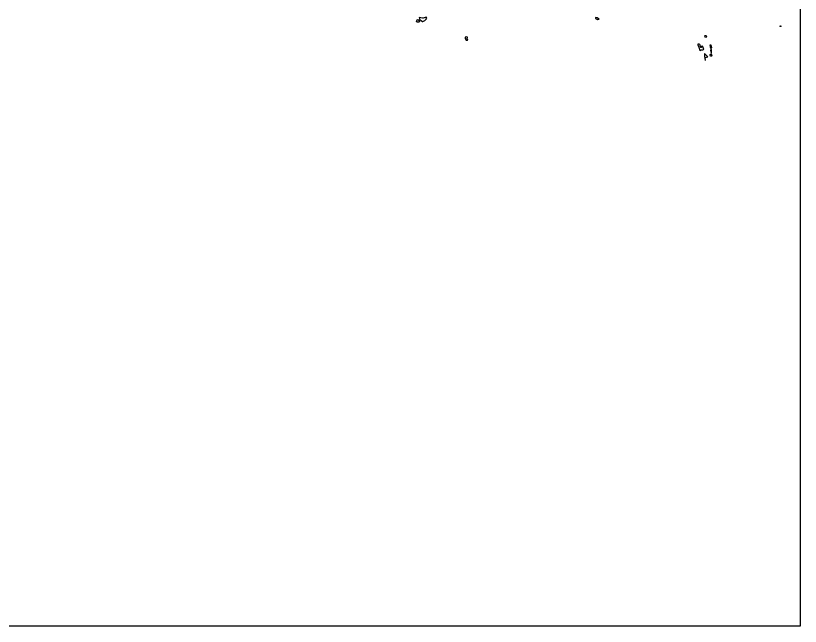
# Model space of a CAD drawing. Extents: x -180 to 180, y -90 to 90.
# Drawn here: x 78.6 to 179.9, y -90 to -11.2 of the extents above; entities that cross this region are included whole.
import ezdxf

# ---------------------------------------------------------------- set-up
doc = ezdxf.new("R2010")
doc.units = 0
doc.header["$MEASUREMENT"] = 0
doc.layers.add('SHORE', color=131, linetype='CONTINUOUS')
doc.layers.add('World_Raster', color=7, linetype='CONTINUOUS')
picture_1 = doc.add_image_def('image1.tif', size_in_pixel=(720, 360))

msp = doc.modelspace()

# ---------------------------------------------------------------- linework, layer by layer
at = {"layer": '', "linetype": 'Continuous'}
msp.add_lwpolyline([(167.601486, -16.585142), (167.738159, -16.521269), (167.856277, -16.470158), (167.925827, -16.457281), (167.584869, -16.14011), (167.503326, -16.044926), (167.500961, -16.388262), (167.601513, -16.945283)], dxfattribs=at)
at = {"layer": 'SHORE', "linetype": 'Continuous'}
for points in [[(130.356567, -12.007298), (130.333313, -11.905359), (130.425583, -11.693742), (130.490814, -11.654263), (130.593948, -11.747418), (130.712311, -11.871302), (130.677414, -11.972222), (130.494904, -11.999533), (130.356567, -12.007298)], [(131.15332, -11.901845), (131.386978, -11.761503), (131.582062, -11.602174), (131.638794, -11.487637), (131.548523, -11.354341), (131.200684, -11.4568), (131.095627, -11.482452), (130.65712, -11.394408), (130.689148, -11.578671), (130.771576, -11.705626), (130.911392, -11.775234), (131.079193, -11.889298), (131.15332, -11.901845)], [(153.694199, -11.64354), (153.742783, -11.630711), (153.880295, -11.585922), (153.619568, -11.446639), (153.429886, -11.389832), (153.42514, -11.497904), (153.532196, -11.580315), (153.694199, -11.64354)], [(177.2314, -12.517222), (177.299652, -12.479295), (177.371933, -12.517222), (177.348816, -12.564631), (177.258591, -12.545667), (177.2314, -12.517222)], [(136.890015, -14.311434), (136.931168, -14.215987), (136.851334, -14.13352), (136.882339, -13.936392), (136.79274, -13.879364), (136.623123, -13.905162), (136.621628, -14.06409), (136.629349, -14.191215), (136.719803, -14.292724), (136.890015, -14.311434)], [(167.700668, -13.946467), (167.782074, -13.850924), (167.728592, -13.76839), (167.540131, -13.768802), (167.491425, -13.813399), (167.536392, -13.889591), (167.700668, -13.946467)], [(166.91449, -15.683786), (166.811768, -15.277113), (166.692673, -14.946764), (166.685898, -14.819631), (166.703751, -14.736942), (166.836731, -14.844727), (166.972855, -15.21954), (167.113693, -15.200163), (167.186188, -15.009279), (167.37059, -15.492071), (167.334763, -15.555723), (167.233292, -15.587736), (167.04892, -15.607201), (166.91449, -15.683786)], [(168.296906, -14.916114), (168.381073, -15.285902), (168.335709, -15.371239), (168.305389, -15.380718), (168.279007, -15.172121), (168.233978, -14.925595), (168.296906, -14.916114)], [(168.444122, -16.348093), (168.496826, -16.297112), (168.395004, -16.151096), (168.24234, -16.151421), (168.166733, -16.22788), (168.16803, -16.291458), (168.273682, -16.335745), (168.444122, -16.348093)], [(168.408127, -15.997036), (168.387802, -15.731547), (168.379715, -15.513465), (168.31218, -15.456574), (168.287125, -15.627248), (168.362411, -15.987554), (168.408127, -15.997036)], [(179.861633, -84.426414), (179.862045, -87.426414), (179.858658, -89.97319), (-18.143324, -89.979744), (-179.901642, -89.98465), (-179.901459, -89.887917), (-179.901718, -86.887917), (-179.901978, -83.887917)]]:
    msp.add_lwpolyline(points, dxfattribs=at)

# ---------------------------------------------------------------- pictures from other files: only their frames are drawn
at = {"layer": 'World_Raster'}
image = msp.add_image(picture_1, insert=(-179.901642, -89.98465), size_in_units=(359.7601, 179.88005), dxfattribs=at)
image.dxf.flags = 7

doc.saveas('drawing.dxf')
